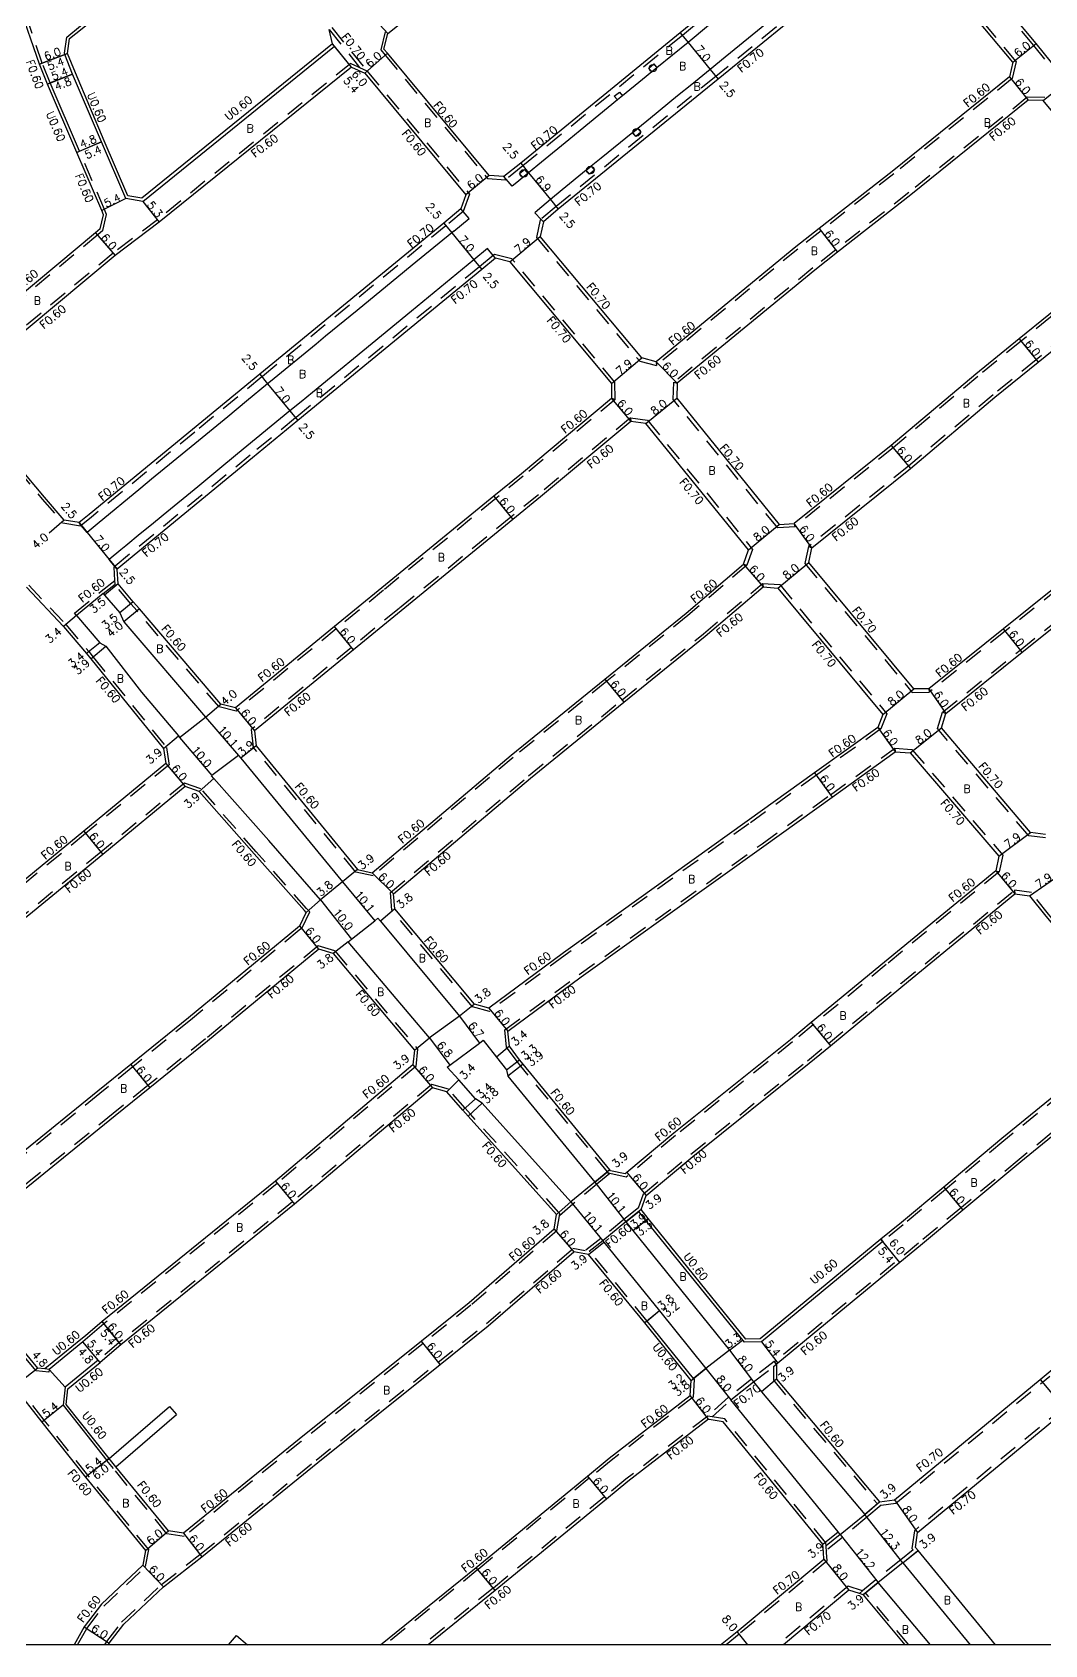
# Model space of a CAD drawing. Header units: metres. Extents: x -2400 to -1599, y -111000 to -110400.
# Drawn here: x -2275.8 to -2073.3, y -111000 to -110677.5 of the extents above; entities that cross this region are included whole.
import ezdxf

# ---------------------------------------------------------------- set-up
doc = ezdxf.new("R2010")
doc.units = ezdxf.units.M
doc.header["$LTSCALE"] = 2.5
doc.linetypes.add('22320', pattern=[2.5, 1.5, -1])
for name, color, linetype in [('2101000', 7, 'Continuous'), ('2102000', 4, 'Continuous'), ('2102001', 8, 'Continuous'), ('2213000', 3, 'Continuous'), ('2227000', 1, 'Continuous'), ('2231000', 4, 'Continuous'), ('2232000', 120, '22320'), ('2236000', 3, 'Continuous'), ('2238000', 3, 'Continuous'), ('9201100', 215, 'Continuous'), ('9201500', 222, 'Continuous'), ('9202100', 82, 'Continuous'), ('9203500', 155, 'Continuous'), ('999', 7, 'Continuous')]:
    doc.layers.add(name, color=color, linetype=linetype)
doc.styles.add('Dm_Anotation', font='txt.shx', dxfattribs={"bigfont": 'pscdm.shx'})

# ---------------------------------------------------------------- blocks, each defined once
blk = doc.blocks.new('223800')
at = {"color": 0, "linetype": 'Continuous'}
blk.add_circle((0, 0), 0.75, dxfattribs=at)

msp = doc.modelspace()

# ---------------------------------------------------------------- linework, layer by layer
at = {"layer": '2101000'}
for points in [[(-2110.63, -110646.29), (-2111.11, -110648.95), (-2124.46, -110659.82), (-2146.24, -110677.62), (-2178.14, -110703.68), (-2181.48, -110706.41), (-2184.47, -110706.21), (-2204.8, -110681.72), (-2205.48, -110680.89), (-2204.69, -110677.79), (-2185.98, -110662.78)], [(-2268.77, -110681.78), (-2268.37, -110678.81), (-2265.83, -110676.75), (-2237.58, -110653.76)], [(-2048.38, -110712.17), (-2058.99, -110699.37), (-2068.92, -110687.39), (-2075.01, -110679.79), (-2090.45, -110661.3), (-2095.63, -110654.69), (-2095.38, -110651.7)], [(-2262.27, -110716.87), (-2261.59, -110714.05), (-2261.95, -110713.2), (-2266.93, -110701.58), (-2266.38, -110701.34), (-2272.23, -110687.67), (-2272.79, -110687.89), (-2274.38, -110683.91), (-2278.42, -110672.21), (-2280.56, -110666.48), (-2282.78, -110660.55)], [(-2103.59, -110658.3), (-2116.87, -110669.11), (-2138.66, -110686.92), (-2170.61, -110712.9), (-2173.58, -110715.45)], [(-2079.69, -110683.54), (-2095.11, -110665.09), (-2100.35, -110658.39), (-2100.6, -110658.08), (-2103.59, -110658.3)], [(-2253.75, -110711.36), (-2215.41, -110680.29), (-2215.79, -110679.82), (-2216.47, -110677)], [(-2257.11, -110710.81), (-2261.97, -110699.46), (-2267.77, -110685.91), (-2269.33, -110681.99), (-2268.77, -110681.78)], [(-2079.69, -110683.54), (-2080.36, -110686.47), (-2103.86, -110705.35), (-2118.44, -110716.79), (-2123.08, -110720.42), (-2151.04, -110743.43), (-2153.94, -110742.67), (-2174.22, -110718.38)], [(-2212.01, -110684.49), (-2209.28, -110685.72), (-2189.09, -110710.04), (-2190.09, -110712.87), (-2193.52, -110715.69), (-2230.33, -110745.93), (-2243.77, -110756.96), (-2264.45, -110773.95), (-2266.46, -110775.6), (-2269.42, -110775.1), (-2273.36, -110770.49), (-2282.78, -110759.36)], [(-2212.01, -110684.49), (-2250.42, -110715.48)], [(-2073.6, -110691.16), (-2076.6, -110691.14), (-2100.1, -110710.04), (-2114.74, -110721.51), (-2119.32, -110725.1), (-2146.81, -110747.72), (-2146.92, -110750.72), (-2126.41, -110775.95), (-2123.42, -110775.75)], [(-2052.53, -110715.62), (-2063.08, -110702.89), (-2063.54, -110703.29), (-2073.6, -110691.16)], [(-2253.75, -110711.36), (-2257.11, -110710.81)], [(-2250.42, -110715.48), (-2259.28, -110722.19), (-2282.78, -110741.77)], [(-2173.58, -110715.45), (-2174.22, -110718.38)], [(-2262.27, -110716.87), (-2263.21, -110717.65), (-2282.78, -110733.99)], [(-2052.75, -110717.67), (-2053.41, -110718.22), (-2072.52, -110734.04), (-2078.41, -110738.82), (-2087.1, -110745.9), (-2104.04, -110760.17), (-2123.42, -110775.75)], [(-2021.28, -110744.01), (-2021.17, -110747.01), (-2031.38, -110755.49), (-2043.69, -110765.76), (-2066.04, -110784.39), (-2081.59, -110796.85), (-2096.53, -110808.83), (-2099.53, -110808.85), (-2120.53, -110783.57), (-2119.91, -110780.63), (-2100.17, -110764.76), (-2083.27, -110750.52), (-2074.62, -110743.48), (-2068.72, -110738.68), (-2048.92, -110722.29)], [(-2183.19, -110722.73), (-2185.91, -110724.97), (-2222.71, -110755.2), (-2231.77, -110762.64), (-2258.85, -110784.88)], [(-2180.28, -110723.46), (-2159.99, -110747.75), (-2159.95, -110750.75), (-2178, -110765.83), (-2183.5, -110770.32), (-2205.94, -110788.64), (-2215.41, -110796.39), (-2235.21, -110812.62)], [(-2180.28, -110723.46), (-2183.19, -110722.73)], [(-2073.19, -110837.95), (-2076.16, -110837.54), (-2093.99, -110816.62), (-2093.09, -110813.76), (-2077.83, -110801.53), (-2062.23, -110789.02), (-2039.85, -110770.36), (-2027.45, -110760.02), (-2017.34, -110751.63), (-2016.07, -110750.58), (-2013.07, -110750.48)], [(-2258.68, -110787.87), (-2258.85, -110784.88)], [(-2276.97, -110788.49), (-2269.56, -110796.37), (-2265, -110801.75), (-2264.11, -110802.85), (-2249.56, -110820.8)], [(-2261.65, -110789.77), (-2266.98, -110794.15), (-2262.35, -110799.63), (-2261.13, -110800.33), (-2254, -110809.5), (-2246.61, -110818.24), (-2246.35, -110818.55)], [(-2261.65, -110789.77), (-2261.38, -110790.11), (-2258.33, -110793.67), (-2257.5, -110795.41), (-2241.17, -110814.52)], [(-2235.21, -110812.62), (-2238.13, -110811.92), (-2254.41, -110792.87), (-2255.64, -110791.44), (-2258.68, -110787.87)], [(-2246.35, -110818.55), (-2241.17, -110814.52)], [(-2249.56, -110820.8), (-2249.09, -110823.76), (-2265.55, -110837.31), (-2280.34, -110849.48), (-2282.78, -110851.42)], [(-2234.55, -110822.15), (-2239.9, -110826.19), (-2239.97, -110826.25)], [(-2234.55, -110822.15), (-2234.09, -110822.72), (-2213.77, -110847.42), (-2218.18, -110851.06), (-2228.5, -110839.18), (-2239.49, -110826.79), (-2239.97, -110826.25)], [(-2160.16, -110905.2), (-2160.31, -110905.02), (-2177.65, -110883.91), (-2178.4, -110883), (-2180.38, -110880.3), (-2180.68, -110877.31), (-2166.06, -110866.46), (-2129.51, -110840.32), (-2115.85, -110830.5), (-2103.23, -110821.43), (-2100.23, -110821.62), (-2082.48, -110842.28)], [(-2242.43, -110829.35), (-2245.27, -110828.39), (-2261.74, -110841.94), (-2276.55, -110854.13), (-2280.03, -110856.91), (-2282.78, -110859.1)], [(-2222.33, -110856.26), (-2221.05, -110853.55), (-2221.4, -110853.16), (-2231.48, -110841.85), (-2242.43, -110829.35)], [(-2082.48, -110842.28), (-2083.13, -110845.21), (-2105.4, -110863.52), (-2120.02, -110875.57), (-2124.17, -110879), (-2147.52, -110897.71), (-2156.9, -110905.57), (-2157.23, -110905.85)], [(-2222.33, -110856.26), (-2222.8, -110856.65), (-2244.55, -110874.63), (-2256.12, -110883.98), (-2262.72, -110889.32), (-2280.52, -110903.74), (-2282.78, -110905.57)], [(-2206.7, -110854.7), (-2206.2, -110855.29), (-2190.38, -110874.27), (-2196.35, -110878.61), (-2212.65, -110859.43)], [(-2212.65, -110859.43), (-2211.96, -110858.88), (-2207.33, -110855.2), (-2206.7, -110854.7)], [(-2215.65, -110861.78), (-2218.51, -110860.89), (-2240.78, -110879.3), (-2252.35, -110888.65), (-2259.24, -110894.23), (-2276.74, -110908.4), (-2282.78, -110913.29)], [(-2215.65, -110861.78), (-2199.37, -110881.08), (-2199.7, -110884.06), (-2227.21, -110907.27), (-2261.87, -110935.37), (-2261.5, -110935.83), (-2264.8, -110938.64), (-2265.72, -110939.43), (-2272.48, -110944.93)], [(-2052.5, -110882.56), (-2078.07, -110903.42), (-2089.69, -110913.09), (-2098.16, -110920.15), (-2102.3, -110923.55), (-2126.7, -110943.67), (-2126.98, -110943.9), (-2126.99, -110946.9), (-2106.34, -110971.44), (-2103.37, -110971.01), (-2074.22, -110946.94), (-2068.27, -110942.04), (-2029.34, -110911.04), (-2028.35, -110908.21), (-2029.07, -110907.37), (-2042.89, -110891.2), (-2049.61, -110883.35)], [(-2171.44, -110916.89), (-2170.95, -110913.93), (-2188.64, -110894.27), (-2189.68, -110893.1), (-2192.91, -110889.45), (-2195.79, -110888.61), (-2223.41, -110911.91), (-2258.09, -110940.02), (-2262.24, -110943.56), (-2262.63, -110943.1), (-2269.27, -110948.5), (-2269.66, -110952.12), (-2260.94, -110963.14), (-2260.47, -110962.76)], [(-2157.23, -110905.85), (-2160.16, -110905.2)], [(-2157.1, -110915.44), (-2161.72, -110919.24), (-2161.52, -110919.49), (-2150.39, -110933.25), (-2141.08, -110944.76)], [(-2157.1, -110915.44), (-2155.69, -110917.19), (-2136.38, -110941.06)], [(-2171.44, -110916.89), (-2188.47, -110931.64), (-2198, -110939.28), (-2222.44, -110958.87), (-2245.61, -110977.69)], [(-2083.16, -111000), (-2098.66, -110981.13), (-2099.15, -110980.53), (-2098.74, -110977.56), (-2069.12, -110953.11), (-2063.23, -110948.25), (-2024.7, -110917.43), (-2021.81, -110918.24), (-2002.09, -110942.19)], [(-2260.6, -111000), (-2260.43, -110999.7), (-2257.51, -110995.91), (-2249.59, -110988.43), (-2241.91, -110982.42), (-2218.7, -110963.56), (-2194.25, -110943.96), (-2184.62, -110936.24), (-2167.52, -110921.42)], [(-2206.19, -111000), (-2187.05, -110984.52), (-2164.8, -110966.26), (-2160.45, -110962.68), (-2144.24, -110950.15), (-2144.02, -110947.16), (-2143.56, -110946.78), (-2152.87, -110935.27), (-2153.34, -110935.64), (-2164.56, -110921.93), (-2167.52, -110921.42)], [(-2272.48, -110944.93), (-2273.31, -110944.83), (-2274.75, -110944.67), (-2282.78, -110934.94)], [(-2136.38, -110941.06), (-2141.08, -110944.76)], [(-2282.78, -110944.36), (-2279.45, -110948.39), (-2273.89, -110955.47), (-2265.17, -110966.49), (-2253.16, -110981.12)], [(-2136.11, -110951.04), (-2131.56, -110947.44)], [(-2131.56, -110947.44), (-2129.98, -110949.41), (-2109.32, -110973.96)], [(-2114.21, -110977.97), (-2114.66, -110977.41), (-2136.11, -110951.04)], [(-2117.68, -110979.87), (-2137.61, -110955.39), (-2140.42, -110954.93), (-2140.57, -110954.9), (-2156.72, -110967.38), (-2160.99, -110970.89), (-2183.25, -110989.16), (-2196.65, -111000)], [(-2245.61, -110977.69), (-2248.57, -110977.24), (-2259.13, -110964.4)], [(-2114.21, -110977.97), (-2109.32, -110973.96)], [(-2138.18, -111000), (-2134.86, -110997.33), (-2117.48, -110982.86), (-2117.57, -110981.56), (-2117.63, -110980.71), (-2117.68, -110979.87)], [(-2253.16, -110981.12), (-2253.71, -110984.06), (-2261.98, -110991.88), (-2265.44, -110996.4), (-2267.46, -111000)], [(-2101.68, -110983.6), (-2106.62, -110987.52)], [(-2101.68, -110983.6), (-2088.21, -111000)], [(-2109.61, -110990.03), (-2110.4, -110989.77), (-2112.47, -110989.1), (-2125.56, -111000)], [(-2109.61, -110990.03), (-2101.27, -111000)], [(-2096.19, -111000), (-2106.62, -110987.52)]]:
    msp.add_lwpolyline(points, dxfattribs=at)
for points in [[(-2231.07, -110820.24), (-2210.75, -110844.96), (-2207.82, -110845.61), (-2180.01, -110822.08), (-2161.28, -110806.87), (-2145.06, -110793.7), (-2133.56, -110783.9), (-2132.56, -110781.07), (-2153.13, -110755.77), (-2156.1, -110755.36), (-2174.19, -110770.47), (-2179.7, -110774.97), (-2202.07, -110793.22), (-2211.61, -110801.04), (-2231.41, -110817.26)], [(-2203.3, -110852.84), (-2203.58, -110849.85), (-2176.17, -110826.69), (-2157.5, -110811.53), (-2141.22, -110798.31), (-2129.67, -110788.47), (-2126.68, -110788.68), (-2105.69, -110813.96), (-2106.73, -110816.55), (-2119.35, -110825.63), (-2132.83, -110835.32), (-2169.59, -110861.6), (-2184.51, -110872.69), (-2187.41, -110871.9)], [(-2133.4, -110939.5), (-2153.09, -110915.16), (-2152.61, -110914.79), (-2154.06, -110912.99), (-2153.05, -110910.17), (-2143.71, -110902.35), (-2120.41, -110883.67), (-2116.2, -110880.2), (-2101.69, -110868.23), (-2079.32, -110849.84), (-2076.34, -110850.22), (-2073.08, -110854.33), (-2056, -110874.67), (-2056.11, -110877.77), (-2081.87, -110898.77), (-2093.53, -110908.48), (-2101.99, -110915.53), (-2106.11, -110918.91), (-2105.73, -110919.38), (-2130, -110939.39)], [(-2163.33, -110907.48), (-2168.1, -110911.41), (-2185.85, -110891.69), (-2187.17, -110890.8), (-2190.51, -110887.04), (-2192.87, -110884.47), (-2192.31, -110884.08), (-2186.4, -110879.67), (-2185.63, -110879.09), (-2182.97, -110882.51), (-2180.97, -110885.06), (-2180.72, -110886.31)]]:
    msp.add_lwpolyline(points, close=True, dxfattribs=at)
at = {"layer": '2102000'}
for points in [[(-2260.47, -110962.76), (-2248.37, -110952.37)], [(-2259.13, -110964.4), (-2247, -110953.97)], [(-2236.59, -111000), (-2235.01, -110998.14)]]:
    msp.add_lwpolyline(points, dxfattribs=at)
at = {"layer": '2102001'}
for points in [[(-2248.37, -110952.37), (-2247, -110953.97)], [(-2235.01, -110998.14), (-2232.78, -111000)]]:
    msp.add_lwpolyline(points, dxfattribs=at)
at = {"layer": '2213000'}
for points in [[(-2137.24, -110682.53), (-2140.24, -110684.98), (-2143.89, -110687.95)], [(-2153.79, -110687.01), (-2157.77, -110690.26), (-2158.77, -110691.08), (-2166.26, -110697.2)], [(-2146.75, -110690.27), (-2152.2, -110694.71)], [(-2168.54, -110699.07), (-2173.97, -110703.5)], [(-2155.74, -110697.58), (-2162.07, -110702.73)], [(-2164.01, -110704.3), (-2165.01, -110705.12), (-2169.87, -110709.07)], [(-2178.92, -110707.55), (-2179.82, -110708.29), (-2181.01, -110706.93), (-2181.48, -110706.41)], [(-2191.53, -110717.29), (-2188.43, -110714.75), (-2189.63, -110713.39), (-2190.09, -110712.87)], [(-2174.76, -110713.16), (-2175.32, -110713.65), (-2174.07, -110714.95), (-2173.58, -110715.45)], [(-2183.19, -110722.73), (-2183.63, -110722.19), (-2184.78, -110720.8)], [(-2199.87, -110724.14), (-2201.39, -110725.39)], [(-2205.2, -110728.52), (-2209.33, -110731.91)], [(-2210.83, -110733.15), (-2217.15, -110738.34)], [(-2200.01, -110733.31), (-2205.99, -110738.22)], [(-2219.08, -110739.92), (-2228.15, -110747.37)], [(-2232.95, -110751.31), (-2236.73, -110754.42)], [(-2219.8, -110749.57), (-2222.05, -110751.42)], [(-2243.29, -110759.81), (-2251.97, -110766.94)], [(-2238.69, -110765.09), (-2242.74, -110768.41)], [(-2254.1, -110768.69), (-2262.86, -110775.88), (-2264.88, -110777.54), (-2266.02, -110776.14), (-2266.46, -110775.6)], [(-2249.66, -110774.1), (-2252, -110776.02)], [(-2254.26, -110777.87), (-2257.1, -110780.21)], [(-2258.85, -110784.88), (-2259.29, -110784.34), (-2260.43, -110782.95)]]:
    msp.add_lwpolyline(points, dxfattribs=at)
at = {"layer": '2227000'}
for points in [[(-2118.89, -110667.53), (-2137.24, -110682.53)], [(-2140.57, -110676.21), (-2144.66, -110679.55), (-2150.89, -110684.64), (-2151.89, -110685.46), (-2153.79, -110687.01)], [(-2143.89, -110687.95), (-2146.75, -110690.27)], [(-2152.2, -110694.71), (-2154.73, -110696.76), (-2155.74, -110697.58)], [(-2166.26, -110697.2), (-2168.54, -110699.07)], [(-2162.07, -110702.73), (-2164.01, -110704.3)], [(-2173.97, -110703.5), (-2176.56, -110705.62), (-2176.74, -110705.76), (-2177.74, -110706.58), (-2178.92, -110707.55)], [(-2169.87, -110709.07), (-2172.19, -110710.96), (-2174.76, -110713.16)], [(-2191.53, -110717.29), (-2191.94, -110717.63), (-2199.87, -110724.14)], [(-2184.78, -110720.8), (-2187.49, -110723.03), (-2200.01, -110733.31)], [(-2201.39, -110725.39), (-2205.2, -110728.52)], [(-2209.33, -110731.91), (-2210.83, -110733.15)], [(-2205.99, -110738.22), (-2219.8, -110749.57)], [(-2217.15, -110738.34), (-2219.08, -110739.92)], [(-2228.15, -110747.37), (-2228.75, -110747.86), (-2232.95, -110751.31)], [(-2222.05, -110751.42), (-2224.3, -110753.27), (-2234.77, -110761.86), (-2238.69, -110765.09)], [(-2236.73, -110754.42), (-2241.12, -110758.02), (-2243.29, -110759.81)], [(-2251.97, -110766.94), (-2254.1, -110768.69)], [(-2242.74, -110768.41), (-2249.66, -110774.1)], [(-2252, -110776.02), (-2254.26, -110777.87)], [(-2257.1, -110780.21), (-2258.14, -110781.06), (-2260.43, -110782.95)]]:
    msp.add_lwpolyline(points, dxfattribs=at)
at = {"layer": '2231000'}
for points in [[(-2215.79, -110679.82), (-2253.92, -110710.73), (-2256.69, -110710.27), (-2261.42, -110699.22), (-2267.21, -110685.68), (-2268.77, -110681.78)], [(-2266.93, -110701.58), (-2272.79, -110687.89)], [(-2133.12, -110938.89), (-2152.61, -110914.79)], [(-2106.11, -110918.91), (-2130.24, -110938.8)], [(-2261.87, -110935.37), (-2265.18, -110938.19), (-2266.1, -110938.97), (-2273.31, -110944.83)], [(-2144.02, -110947.16), (-2153.34, -110935.64)], [(-2130.24, -110938.8), (-2133.12, -110938.89)], [(-2260.47, -110962.76), (-2269.04, -110951.94), (-2268.7, -110948.81), (-2262.24, -110943.56)]]:
    msp.add_lwpolyline(points, dxfattribs=at)
at = {"layer": '2232000'}
for points in [[(-2109.93, -110646.29), (-2110.46, -110649.33), (-2110.67, -110649.49), (-2124.02, -110660.36), (-2145.8, -110678.16), (-2177.7, -110704.22), (-2181.01, -110706.93), (-2181.13, -110707.03)], [(-2089.86, -110646.29), (-2095.82, -110651.16), (-2104.03, -110657.76), (-2117.31, -110668.57), (-2139.1, -110686.37), (-2171.06, -110712.36), (-2174.07, -110714.95), (-2174.21, -110715.07), (-2174.98, -110718.57), (-2154.33, -110743.29), (-2150.99, -110744.17)], [(-2269.33, -110681.99), (-2269.37, -110681.73), (-2268.93, -110678.49), (-2266.21, -110676.28), (-2237.75, -110653.13)], [(-2048.65, -110712.79), (-2059.45, -110699.75), (-2069.39, -110687.77), (-2075.48, -110680.17), (-2090.92, -110661.68), (-2095.6, -110655.69), (-2096.1, -110655.06), (-2096.24, -110654.88), (-2096.02, -110652.22)], [(-2079.04, -110683.39), (-2094.64, -110664.71), (-2099.38, -110658.65), (-2099.88, -110658.02), (-2100.32, -110657.45), (-2102.76, -110657.64)], [(-2272.23, -110687.67), (-2273.82, -110683.7), (-2277.86, -110672)], [(-2216.47, -110677), (-2210.35, -110684.58)], [(-2215.92, -110676.57), (-2208.9, -110685.23)], [(-2205.22, -110677.45), (-2206.14, -110681.04), (-2205.27, -110682.1), (-2184.77, -110706.79), (-2181.13, -110707.03)], [(-2079.04, -110683.39), (-2079.82, -110686.8), (-2103.48, -110705.82), (-2118.07, -110717.26), (-2122.71, -110720.89), (-2150.99, -110744.17)], [(-2212.1, -110683.79), (-2250.8, -110715.02), (-2259.67, -110721.73), (-2282.78, -110740.99)], [(-2212.1, -110683.79), (-2210.79, -110684.38), (-2210.35, -110684.58), (-2208.9, -110685.23), (-2188.41, -110709.92), (-2189.63, -110713.39), (-2189.64, -110713.41)], [(-2073.31, -110690.56), (-2076.81, -110690.54), (-2100.48, -110709.57), (-2115.11, -110721.04), (-2119.7, -110724.64), (-2147.5, -110747.52)], [(-2261.74, -110717.2), (-2260.96, -110714), (-2261.4, -110712.96), (-2266.38, -110701.34)], [(-2181.48, -110706.41), (-2181.13, -110707.03)], [(-2189.64, -110713.41), (-2193.08, -110716.23), (-2229.89, -110746.47), (-2243.33, -110757.5), (-2264, -110774.49), (-2266.02, -110776.14), (-2266.16, -110776.26)], [(-2189.64, -110713.41), (-2190.09, -110712.87)], [(-2261.74, -110717.2), (-2262.72, -110718.02), (-2282.78, -110734.77)], [(-2052.75, -110717.67), (-2052.37, -110718.13), (-2072.14, -110734.5), (-2078.03, -110739.29), (-2086.72, -110746.36), (-2103.66, -110760.63), (-2123.33, -110776.45)], [(-2183.36, -110721.97), (-2183.63, -110722.19), (-2186.35, -110724.43), (-2223.16, -110754.66), (-2232.22, -110762.1), (-2259.29, -110784.34), (-2259.47, -110784.48)], [(-2159.25, -110750.95), (-2159.29, -110747.5), (-2179.89, -110722.83), (-2183.36, -110721.97)], [(-2049.13, -110721.68), (-2069.1, -110738.22), (-2075, -110743.01), (-2083.66, -110750.05), (-2100.56, -110764.29), (-2120.58, -110780.4)], [(-2151.04, -110743.43), (-2150.99, -110744.17)], [(-2020.69, -110743.73), (-2020.56, -110747.28), (-2031, -110755.95), (-2043.31, -110766.22), (-2065.66, -110784.86), (-2081.21, -110797.32), (-2096.44, -110809.53)], [(-2123.33, -110776.45), (-2126.73, -110776.67), (-2147.63, -110750.96), (-2147.5, -110747.52)], [(-2147.5, -110747.52), (-2146.81, -110747.72)], [(-2159.25, -110750.95), (-2177.62, -110766.3), (-2183.12, -110770.78), (-2205.56, -110789.1), (-2215.03, -110796.86), (-2235.06, -110813.27)], [(-2159.25, -110750.95), (-2159.95, -110750.75)], [(-2093.75, -110813.52), (-2078.21, -110801.07), (-2062.61, -110788.56), (-2040.23, -110769.9), (-2027.84, -110759.56), (-2017.72, -110751.17), (-2016.3, -110749.98), (-2016.23, -110749.98), (-2015.51, -110749.96), (-2012.9, -110749.87)], [(-2156.18, -110754.64), (-2174.57, -110770.01), (-2180.08, -110774.5), (-2202.45, -110792.75), (-2211.99, -110800.57), (-2232.04, -110817), (-2231.65, -110820.48)], [(-2156.18, -110754.64), (-2156.1, -110755.36)], [(-2156.18, -110754.64), (-2152.76, -110755.11), (-2131.76, -110780.94), (-2132.9, -110784.12)], [(-2282.78, -110760.29), (-2273.82, -110770.88), (-2269.73, -110775.66), (-2266.16, -110776.26)], [(-2266.46, -110775.6), (-2266.16, -110776.26)], [(-2123.42, -110775.75), (-2123.33, -110776.45)], [(-2120.58, -110780.4), (-2121.21, -110783.42), (-2121.28, -110783.76), (-2099.86, -110809.55), (-2096.44, -110809.53)], [(-2120.58, -110780.4), (-2119.91, -110780.63)], [(-2259.27, -110788.11), (-2259.28, -110787.88), (-2259.32, -110787.15), (-2259.47, -110784.48)], [(-2132.9, -110784.12), (-2144.68, -110794.16), (-2160.9, -110807.33), (-2179.63, -110822.54), (-2207.66, -110846.26)], [(-2133.56, -110783.9), (-2132.9, -110784.12)], [(-2276.53, -110788.08), (-2269.11, -110795.97), (-2264.54, -110801.37), (-2263.65, -110802.47), (-2248.99, -110820.54), (-2248.49, -110823.67), (-2248.44, -110824.01), (-2265.17, -110837.77), (-2279.97, -110849.94), (-2282.78, -110852.19)], [(-2266.98, -110794.15), (-2267.36, -110793.69), (-2262.03, -110789.31), (-2259.32, -110787.15)], [(-2261.65, -110789.77), (-2259.28, -110787.88)], [(-2235.06, -110813.27), (-2238.46, -110812.46), (-2254.87, -110793.26), (-2256.09, -110791.83), (-2259.27, -110788.11)], [(-2203.88, -110853.08), (-2204.2, -110849.59), (-2176.55, -110826.23), (-2157.87, -110811.06), (-2141.6, -110797.85), (-2129.77, -110787.76)], [(-2129.77, -110787.76), (-2129.67, -110788.47)], [(-2129.77, -110787.76), (-2126.33, -110788), (-2104.88, -110813.83), (-2106.09, -110816.83)], [(-2096.53, -110808.83), (-2096.44, -110809.53)], [(-2073.19, -110838.65), (-2076.52, -110838.2), (-2094.78, -110816.78), (-2093.75, -110813.52)], [(-2093.75, -110813.52), (-2093.09, -110813.76)], [(-2106.09, -110816.83), (-2119, -110826.11), (-2132.48, -110835.81), (-2169.24, -110862.09), (-2184.39, -110873.35)], [(-2106.73, -110816.55), (-2106.09, -110816.83)], [(-2207.66, -110846.26), (-2211.08, -110845.5), (-2231.65, -110820.48)], [(-2181.32, -110877.04), (-2166.42, -110865.97), (-2129.86, -110839.84), (-2116.2, -110830.01), (-2103.27, -110820.72)], [(-2103.27, -110820.72), (-2103.23, -110821.43)], [(-2103.27, -110820.72), (-2099.89, -110820.95), (-2081.72, -110842.09)], [(-2242.09, -110828.83), (-2245.4, -110827.72), (-2262.12, -110841.48), (-2276.93, -110853.66), (-2280.41, -110856.44), (-2282.78, -110858.33)], [(-2221.85, -110856.64), (-2220.34, -110853.45), (-2220.95, -110852.76), (-2231.03, -110841.46), (-2242.09, -110828.83)], [(-2081.72, -110842.09), (-2082.46, -110845.43)], [(-2082.46, -110845.43), (-2105.02, -110863.98), (-2119.64, -110876.04), (-2123.79, -110879.46), (-2147.14, -110898.17), (-2157.07, -110906.5)], [(-2083.13, -110845.21), (-2082.46, -110845.43)], [(-2154.57, -110912.63), (-2153.56, -110909.82), (-2144.09, -110901.88), (-2120.79, -110883.2), (-2116.58, -110879.74), (-2102.07, -110867.77), (-2079.39, -110849.13)], [(-2055.47, -110874.22), (-2072.54, -110853.88), (-2075.97, -110849.56), (-2079.39, -110849.13)], [(-2079.39, -110849.13), (-2079.32, -110849.84)], [(-2184.39, -110873.35), (-2187.75, -110872.43), (-2203.88, -110853.08)], [(-2221.85, -110856.64), (-2222.42, -110857.11), (-2244.17, -110875.09), (-2255.74, -110884.45), (-2262.34, -110889.78), (-2280.14, -110904.21), (-2282.78, -110906.34)], [(-2215.3, -110861.26), (-2218.64, -110860.22), (-2241.16, -110878.83), (-2252.73, -110888.18), (-2259.62, -110893.76), (-2277.12, -110907.94), (-2282.78, -110912.52)], [(-2215.3, -110861.26), (-2198.75, -110880.89), (-2199.13, -110884.37)], [(-2160.49, -110905.74), (-2160.77, -110905.4), (-2178.11, -110884.29), (-2178.87, -110883.37), (-2180.96, -110880.52), (-2181.32, -110877.04)], [(-2055.42, -110877.98), (-2081.49, -110899.23), (-2093.14, -110908.94), (-2101.61, -110916), (-2105.73, -110919.38)], [(-2028.89, -110911.58), (-2028.44, -110910.28), (-2027.67, -110908.08), (-2028.61, -110906.98), (-2042.44, -110890.81), (-2049.27, -110882.82), (-2052.64, -110881.9), (-2078.45, -110902.95), (-2089.99, -110912.56), (-2098.54, -110919.68), (-2127.05, -110943.17), (-2127.35, -110943.43)], [(-2199.13, -110884.37), (-2226.83, -110907.73), (-2261.5, -110935.83)], [(-2195.93, -110887.94), (-2223.8, -110911.45), (-2258.47, -110939.56), (-2262.63, -110943.1)], [(-2170.89, -110917.2), (-2170.39, -110914.24), (-2170.31, -110913.74), (-2170.5, -110913.53), (-2188.19, -110893.87), (-2189.23, -110892.7), (-2192.57, -110888.92), (-2195.93, -110887.94)], [(-2160.29, -110905.78), (-2162.48, -110907.56), (-2167.71, -110911.87), (-2170.39, -110914.24)], [(-2163.33, -110907.48), (-2160.77, -110905.4)], [(-2157.07, -110906.5), (-2160.29, -110905.78), (-2160.49, -110905.74)], [(-2170.5, -110913.53), (-2168.1, -110911.41)], [(-2154.57, -110912.63), (-2157.48, -110914.97), (-2162.1, -110918.78), (-2165.26, -110921.2)], [(-2157.1, -110915.44), (-2154.53, -110913.37)], [(-2153.09, -110915.16), (-2154.53, -110913.37)], [(-2170.89, -110917.2), (-2188.08, -110932.1), (-2197.63, -110939.75), (-2222.06, -110959.34), (-2245.44, -110978.32), (-2248.89, -110977.8), (-2259.59, -110964.78), (-2260.94, -110963.14)], [(-2261.29, -111000), (-2260.93, -110999.37), (-2257.96, -110995.51), (-2249.98, -110987.97), (-2242.29, -110981.95), (-2219.08, -110963.1), (-2194.63, -110943.49), (-2185.01, -110935.78), (-2167.69, -110920.78)], [(-2165.26, -110921.2), (-2167.69, -110920.78)], [(-2161.72, -110919.24), (-2164.46, -110921.34)], [(-2152.87, -110935.27), (-2164.24, -110921.38), (-2164.46, -110921.34)], [(-2272.54, -110945.52), (-2275.06, -110945.24), (-2282.78, -110935.88)], [(-2266.77, -111000), (-2264.94, -110996.73), (-2261.54, -110992.29), (-2253.16, -110984.37), (-2252.51, -110980.95), (-2264.7, -110966.11), (-2273.42, -110955.1), (-2278.99, -110948.02), (-2282.78, -110943.42)], [(-2272.48, -110944.93), (-2272.54, -110945.52)], [(-2127.41, -110943.35), (-2131.99, -110946.89), (-2136.57, -110950.51), (-2140.73, -110954.27)], [(-2131.56, -110947.44), (-2127.58, -110944.37), (-2126.98, -110943.9)], [(-2127.58, -110944.37), (-2127.59, -110947.12), (-2106.8, -110971.83)], [(-2126.98, -110943.9), (-2127.35, -110943.43), (-2127.41, -110943.35)], [(-2143.56, -110946.78), (-2143.41, -110946.97), (-2143.66, -110950.46), (-2160.07, -110963.15), (-2164.42, -110966.72), (-2186.68, -110984.98), (-2205.24, -111000)], [(-2061.9, -110946.29), (-2063.67, -110947.7), (-2069.57, -110952.57), (-2099.39, -110977.19), (-2099.89, -110980.73), (-2099.64, -110981.03), (-2102.11, -110983.05), (-2107.07, -110986.99), (-2109.77, -110989.24), (-2110.4, -110989.77)], [(-2106.04, -110972.1), (-2103.08, -110971.67), (-2073.77, -110947.48), (-2072.33, -110946.29)], [(-2139.85, -110954.41), (-2136.11, -110951.04)], [(-2140.73, -110954.27), (-2157.09, -110966.91), (-2161.38, -110970.43), (-2183.63, -110988.69), (-2197.61, -111000)], [(-2116.85, -110983.25), (-2116.97, -110981.52), (-2117, -110981.1), (-2117.03, -110980.67), (-2117.06, -110980.25), (-2117.1, -110979.64), (-2137.29, -110954.84), (-2139.85, -110954.41), (-2140.73, -110954.27)], [(-2259.13, -110964.4), (-2260.47, -110962.76)], [(-2106.04, -110972.1), (-2108.87, -110974.5), (-2113.77, -110978.52), (-2116.9, -110981.03), (-2117, -110981.1)], [(-2106.34, -110971.44), (-2106.8, -110971.83), (-2109.32, -110973.96)], [(-2114.21, -110977.97), (-2117.06, -110980.25)], [(-2116.85, -110983.25), (-2134.41, -110997.87), (-2137.06, -111000)], [(-2101.68, -110983.6), (-2098.66, -110981.13)], [(-2109.77, -110989.24), (-2112.62, -110988.31), (-2126.66, -111000)], [(-2109.61, -110990.03), (-2109.15, -110989.64), (-2106.62, -110987.52)], [(-2100.49, -111000), (-2109.15, -110989.64)]]:
    msp.add_lwpolyline(points, dxfattribs=at)
at = {"layer": '2236000'}
for points in [[(-2150.89, -110684.64), (-2151.89, -110685.46), (-2152.53, -110684.69), (-2151.52, -110683.87)], [(-2158.77, -110691.08), (-2159.41, -110690.31), (-2158.4, -110689.49), (-2157.77, -110690.26)], [(-2155.74, -110697.58), (-2154.73, -110696.76), (-2154.1, -110697.54), (-2155.11, -110698.36)], [(-2176.74, -110705.76), (-2177.74, -110706.58), (-2178.37, -110705.81), (-2177.37, -110704.99)], [(-2164.01, -110704.3), (-2163.38, -110705.08), (-2164.38, -110705.9), (-2165.01, -110705.12)]]:
    msp.add_lwpolyline(points, close=True, dxfattribs=at)
at = {"layer": '9201100'}
for points in [[(-2208.78, -110673.38), (-2204.69, -110677.79)], [(-2212.01, -110684.49), (-2215.79, -110679.82)], [(-2212.01, -110684.49), (-2215.41, -110680.29)], [(-2146.24, -110677.62), (-2144.66, -110679.55)], [(-2144.66, -110679.55), (-2140.24, -110684.98)], [(-2079.69, -110683.54), (-2075.01, -110679.79)], [(-2268.77, -110681.78), (-2274.38, -110683.91)], [(-2274.38, -110683.91), (-2269.33, -110681.99)], [(-2204.8, -110681.72), (-2209.28, -110685.72)], [(-2272.79, -110687.89), (-2267.77, -110685.91)], [(-2267.77, -110685.91), (-2272.23, -110687.67)], [(-2140.24, -110684.98), (-2138.66, -110686.92)], [(-2080.36, -110686.47), (-2076.6, -110691.14)], [(-2073.6, -110691.16), (-2068.92, -110687.39)], [(-2261.97, -110699.46), (-2266.93, -110701.58)], [(-2266.38, -110701.34), (-2261.97, -110699.46)], [(-2184.47, -110706.21), (-2189.09, -110710.04)], [(-2178.14, -110703.68), (-2176.56, -110705.62)], [(-2176.56, -110705.62), (-2172.19, -110710.96)], [(-2257.11, -110710.81), (-2261.95, -110713.2)], [(-2253.75, -110711.36), (-2250.42, -110715.48)], [(-2172.19, -110710.96), (-2170.61, -110712.9)], [(-2193.52, -110715.69), (-2191.94, -110717.63)], [(-2263.21, -110717.65), (-2259.28, -110722.19)], [(-2191.94, -110717.63), (-2187.49, -110723.03)], [(-2180.28, -110723.46), (-2174.22, -110718.38)], [(-2118.44, -110716.79), (-2114.74, -110721.51)], [(-2187.49, -110723.03), (-2185.91, -110724.97)], [(-2078.41, -110738.82), (-2074.62, -110743.48)], [(-2159.99, -110747.75), (-2153.94, -110742.67)], [(-2151.04, -110743.43), (-2146.81, -110747.72)], [(-2230.33, -110745.93), (-2228.75, -110747.86)], [(-2228.75, -110747.86), (-2224.3, -110753.27)], [(-2159.95, -110750.75), (-2156.1, -110755.36)], [(-2153.13, -110755.77), (-2146.92, -110750.72)], [(-2224.3, -110753.27), (-2222.71, -110755.2)], [(-2104.04, -110760.17), (-2100.17, -110764.76)], [(-2183.5, -110770.32), (-2179.7, -110774.97)], [(-2269.42, -110775.1), (-2272.46, -110777.7)], [(-2266.46, -110775.6), (-2264.88, -110777.54)], [(-2132.56, -110781.07), (-2126.41, -110775.95)], [(-2119.91, -110780.63), (-2123.42, -110775.75)], [(-2264.88, -110777.54), (-2260.43, -110782.95)], [(-2260.43, -110782.95), (-2258.85, -110784.88)], [(-2126.68, -110788.68), (-2120.53, -110783.57)], [(-2133.56, -110783.9), (-2129.67, -110788.47)], [(-2258.68, -110787.87), (-2261.38, -110790.11)], [(-2255.64, -110791.44), (-2258.33, -110793.67)], [(-2254.41, -110792.87), (-2257.5, -110795.41)], [(-2266.98, -110794.15), (-2269.56, -110796.37)], [(-2211.61, -110801.04), (-2215.41, -110796.39)], [(-2262.35, -110799.63), (-2265, -110801.75)], [(-2077.83, -110801.53), (-2081.59, -110796.85)], [(-2264.11, -110802.85), (-2261.13, -110800.33)], [(-2161.28, -110806.87), (-2157.5, -110811.53)], [(-2105.69, -110813.96), (-2099.53, -110808.85)], [(-2096.53, -110808.83), (-2093.09, -110813.76)], [(-2241.17, -110814.52), (-2238.13, -110811.92)], [(-2235.21, -110812.62), (-2231.41, -110817.26)], [(-2241.17, -110814.52), (-2234.55, -110822.15)], [(-2249.56, -110820.8), (-2246.61, -110818.24)], [(-2246.35, -110818.55), (-2239.9, -110826.19)], [(-2106.73, -110816.55), (-2103.23, -110821.43)], [(-2100.23, -110821.62), (-2093.99, -110816.62)], [(-2231.07, -110820.24), (-2234.09, -110822.72)], [(-2249.09, -110823.76), (-2245.27, -110828.39)], [(-2119.35, -110825.63), (-2115.85, -110830.5)], [(-2242.43, -110829.35), (-2239.49, -110826.79)], [(-2265.55, -110837.31), (-2261.74, -110841.94)], [(-2082.48, -110842.28), (-2076.16, -110837.54)], [(-2210.75, -110844.96), (-2213.77, -110847.42)], [(-2213.77, -110847.42), (-2207.33, -110855.2)], [(-2207.82, -110845.61), (-2203.58, -110849.85)], [(-2083.13, -110845.21), (-2079.32, -110849.84)], [(-2076.34, -110850.22), (-2069.86, -110845.71)], [(-2221.05, -110853.55), (-2218.18, -110851.06)], [(-2218.18, -110851.06), (-2211.96, -110858.88)], [(-2203.3, -110852.84), (-2206.2, -110855.29)], [(-2218.51, -110860.89), (-2222.33, -110856.26)], [(-2212.65, -110859.43), (-2215.65, -110861.78)], [(-2187.41, -110871.9), (-2190.38, -110874.27)], [(-2184.51, -110872.69), (-2180.68, -110877.31)], [(-2190.38, -110874.27), (-2186.4, -110879.67)], [(-2120.02, -110875.57), (-2116.2, -110880.2)], [(-2199.37, -110881.08), (-2196.35, -110878.61)], [(-2196.35, -110878.61), (-2192.31, -110884.08)], [(-2180.38, -110880.3), (-2182.97, -110882.51)], [(-2180.97, -110885.06), (-2178.4, -110883)], [(-2256.12, -110883.98), (-2252.35, -110888.65)], [(-2199.7, -110884.06), (-2195.79, -110888.61)], [(-2177.65, -110883.91), (-2180.72, -110886.31)], [(-2192.91, -110889.45), (-2190.51, -110887.04)], [(-2189.68, -110893.1), (-2187.17, -110890.8)], [(-2188.64, -110894.27), (-2185.85, -110891.69)], [(-2160.31, -110905.02), (-2163.33, -110907.48)], [(-2156.9, -110905.57), (-2153.05, -110910.17)], [(-2227.21, -110907.27), (-2223.41, -110911.91)], [(-2163.32, -110907.48), (-2157.1, -110915.44)], [(-2093.53, -110908.48), (-2089.69, -110913.09)], [(-2168.1, -110911.41), (-2170.95, -110913.93)], [(-2168.1, -110911.41), (-2161.72, -110919.24)], [(-2154.06, -110912.99), (-2157.1, -110915.44)], [(-2155.69, -110917.19), (-2152.61, -110914.79)], [(-2155.69, -110917.19), (-2153.09, -110915.16)], [(-2171.44, -110916.89), (-2167.52, -110921.42)], [(-2102.3, -110923.55), (-2106.11, -110918.91)], [(-2164.56, -110921.93), (-2161.52, -110919.49)], [(-2102.3, -110923.55), (-2105.73, -110919.38)], [(-2150.39, -110933.25), (-2153.34, -110935.64)], [(-2150.39, -110933.25), (-2152.87, -110935.27)], [(-2258.09, -110940.02), (-2261.87, -110935.37)], [(-2261.5, -110935.83), (-2258.09, -110940.02)], [(-2262.63, -110943.1), (-2265.72, -110939.43)], [(-2262.24, -110943.56), (-2265.72, -110939.43)], [(-2194.25, -110943.96), (-2198, -110939.28)], [(-2136.38, -110941.06), (-2133.74, -110939.08)], [(-2136.38, -110941.06), (-2131.56, -110947.44)], [(-2130, -110939.39), (-2126.7, -110943.67)], [(-2274.75, -110944.67), (-2279.45, -110948.39)], [(-2269.27, -110948.5), (-2272.48, -110944.93)], [(-2144.02, -110947.16), (-2141.08, -110944.76)], [(-2141.08, -110944.76), (-2143.56, -110946.78)], [(-2141.08, -110944.76), (-2136.11, -110951.04)], [(-2126.99, -110946.9), (-2129.98, -110949.41)], [(-2074.22, -110946.94), (-2069.12, -110953.11)], [(-2140.57, -110954.9), (-2144.24, -110950.15)], [(-2269.66, -110952.12), (-2273.89, -110955.47)], [(-2260.47, -110962.76), (-2265.17, -110966.49)], [(-2260.94, -110963.14), (-2265.17, -110966.49)], [(-2164.8, -110966.26), (-2160.99, -110970.89)], [(-2109.32, -110973.96), (-2106.34, -110971.44)], [(-2101.68, -110983.6), (-2109.32, -110973.96)], [(-2103.37, -110971.01), (-2098.74, -110977.56)], [(-2253.16, -110981.12), (-2248.57, -110977.24)], [(-2245.61, -110977.69), (-2241.91, -110982.42)], [(-2117.68, -110979.87), (-2114.66, -110977.41)], [(-2114.21, -110977.97), (-2106.62, -110987.52)], [(-2117.48, -110982.86), (-2112.47, -110989.1)], [(-2101.68, -110983.6), (-2098.66, -110981.13)], [(-2253.71, -110984.06), (-2249.59, -110988.43)], [(-2183.25, -110989.16), (-2187.05, -110984.52)], [(-2106.62, -110987.52), (-2109.61, -110990.03)], [(-2265.44, -110996.4), (-2260.43, -110999.7)], [(-2132.68, -111000), (-2134.86, -110997.33)]]:
    msp.add_lwpolyline(points, dxfattribs=at)
at = {"layer": '999'}
msp.add_lwpolyline([(-2400, -110400), (-1600, -110400), (-1600, -111000), (-2400, -111000)], close=True, dxfattribs=at)

# ---------------------------------------------------------------- block references
at = {"layer": '2238000'}
for p in [(-2151.7, -110684.71), (-2154.94, -110697.54), (-2177.52, -110705.77), (-2164.2, -110705.09)]:
    msp.add_blockref('223800', p, dxfattribs=at)

# ---------------------------------------------------------------- texts
at = {"layer": '9201500', "style": 'Dm_Anotation'}
for s, rotation, p in [('7.0', 309.1709, (-2143.38, -110680.96)), ('6.0', 38.7493, (-2078.66, -110682.59)), ('6.0', 20.7544, (-2273.12, -110683.21)), ('5.4', 20.7544, (-2272.47, -110685.18)), ('6.0', 41.7782, (-2208.3, -110684.71)), ('5.4', 21.5181, (-2271.65, -110687.19)), ('4.8', 21.5181, (-2270.99, -110689.2)), ('5.4', 309.0166, (-2213.72, -110687.2)), ('6.0', 309.0166, (-2212.05, -110685.91)), ('6.0', 308.8132, (-2079.4, -110687.5)), ('2.5', 309.1715, (-2138.47, -110688.12)), ('4.8', 23.1641, (-2265.94, -110700.78)), ('2.5', 309.2533, (-2181.83, -110700.43)), ('5.4', 23.1641, (-2264.92, -110702.9)), ('6.0', 39.6918, (-2188.07, -110709.07)), ('6.9', 309.2538, (-2175.31, -110706.99)), ('5.4', 26.1964, (-2261.01, -110712.62)), ('5.3', 309.0167, (-2253.02, -110712.11)), ('2.5', 309.3977, (-2197.22, -110712.45)), ('2.5', 309.2544, (-2170.5, -110714.29)), ('6.0', 310.9241, (-2262.22, -110718.64)), ('7.0', 309.3982, (-2190.65, -110719.03)), ('7.9', 39.9521, (-2178.54, -110721.87)), ('6.0', 308.0889, (-2117.5, -110717.83)), ('2.5', 309.4006, (-2185.8, -110726.36)), ('6.0', 309.1165, (-2077.44, -110739.85)), ('2.5', 309.4153, (-2234.03, -110742.69)), ('7.9', 40.0369, (-2158.25, -110746.17)), ('6.0', 314.523, (-2149.98, -110744.36)), ('7.0', 309.4165, (-2227.46, -110749.26)), ('6.0', 309.8774, (-2158.97, -110751.76)), ('8.0', 39.1115, (-2151.33, -110754.18)), ('2.5', 309.481, (-2222.65, -110756.49)), ('6.0', 310.1331, (-2103.06, -110761.17)), ('6.0', 309.2148, (-2182.53, -110771.34)), ('2.5', 309.301, (-2270.15, -110772.36)), ('8.0', 39.8333, (-2130.78, -110779.46)), ('6.0', 305.7184, (-2122.52, -110776.83)), ('4.0', 40.5139, (-2275.06, -110780.97)), ('7.0', 309.3997, (-2263.59, -110778.94)), ('2.5', 309.4039, (-2258.54, -110785.51)), ('6.0', 310.4451, (-2132.58, -110784.9)), ('8.0', 39.7111, (-2124.9, -110787.07)), ('3.5', 39.6213, (-2263.57, -110793.84)), ('3.5', 39.6213, (-2261.17, -110797.06)), ('4.0', 39.467, (-2260.16, -110798.63)), ('3.4', 40.746, (-2272.37, -110799.85)), ('6.0', 309.3292, (-2214.45, -110797.41)), ('6.0', 308.7135, (-2080.63, -110797.88)), ('3.4', 38.6024, (-2267.88, -110804.7)), ('3.9', 40.2382, (-2266.76, -110806.14)), ('4.0', 40.4115, (-2237.3, -110812.27)), ('6.0', 309.0788, (-2160.32, -110807.89)), ('8.0', 39.7117, (-2103.9, -110812.35)), ('6.0', 304.9425, (-2095.64, -110809.93)), ('6.0', 309.3294, (-2234.24, -110813.64)), ('10.1', 310.9425, (-2238.84, -110817.06)), ('6.0', 305.7141, (-2105.83, -110817.63)), ('8.0', 38.7237, (-2098.42, -110820.04)), ('3.9', 40.9052, (-2252.26, -110823.97)), ('10.0', 310.1775, (-2244.08, -110821.08)), ('3.9', 39.4243, (-2233.88, -110822.42)), ('6.0', 309.4411, (-2248.12, -110824.78)), ('6.0', 305.7121, (-2118.45, -110826.71)), ('3.9', 41.0214, (-2244.68, -110832.84)), ('6.0', 309.4441, (-2264.58, -110838.32)), ('7.9', 36.8559, (-2080.66, -110840.79)), ('3.9', 39.2462, (-2209.88, -110845.11)), ('3.8', 40.9806, (-2218.11, -110850.48)), ('6.0', 315.0459, (-2206.76, -110846.53)), ('6.0', 309.4267, (-2082.16, -110846.22)), ('7.9', 34.8215, (-2074.47, -110848.79)), ('10.1', 309.6314, (-2211.49, -110850.02)), ('3.8', 40.285, (-2202.17, -110852.94)), ('10.0', 308.4975, (-2215.75, -110853.55)), ('6.0', 309.5774, (-2221.36, -110857.28)), ('3.8', 38.0321, (-2218.13, -110864.98)), ('3.8', 38.6122, (-2186.61, -110871.85)), ('6.0', 309.6388, (-2183.54, -110873.71)), ('6.7', 308.2982, (-2188.75, -110876.19)), ('3.4', 40.4848, (-2179.21, -110880.36)), ('6.0', 309.5076, (-2119.05, -110876.59)), ('6.8', 311.0811, (-2195.02, -110880.15)), ('3.3', 38.6398, (-2177.31, -110883.16)), ('3.9', 39.2891, (-2202.86, -110885.13)), ('3.9', 38.0014, (-2176.09, -110884.46)), ('6.0', 308.9588, (-2255.16, -110885.01)), ('6.0', 310.7204, (-2198.71, -110885.06)), ('3.4', 45.072, (-2189.45, -110887.11)), ('3.4', 42.5934, (-2186.12, -110890.91)), ('3.8', 42.7675, (-2184.94, -110891.93)), ('3.9', 41.5467, (-2159.06, -110904.73)), ('6.0', 309.9722, (-2155.92, -110906.58)), ('6.0', 309.2755, (-2226.25, -110908.29)), ('6.0', 309.7927, (-2092.55, -110909.49)), ('10.1', 308.0252, (-2161.12, -110910.14)), ('3.9', 38.7704, (-2152.4, -110913.06)), ('3.8', 39.2026, (-2174.95, -110918.15)), ('10.1', 309.1721, (-2165.85, -110914.02)), ('3.9', 37.9175, (-2155.46, -110916.92)), ('3.3', 37.9175, (-2154.3, -110918.39)), ('6.0', 310.9024, (-2170.45, -110917.88)), ('6.0', 309.3874, (-2104.53, -110919.61)), ('3.9', 38.7942, (-2167.29, -110925.16)), ('5.4', 309.3874, (-2106.78, -110921.25)), ('3.8', 39.1485, (-2149.96, -110933.15)), ('3.2', 39.1485, (-2148.88, -110934.61)), ('5.4', 309.1035, (-2262.35, -110937.66)), ('6.0', 309.1035, (-2260.91, -110936.39)), ('3.3', 36.8067, (-2136.56, -110940.84)), ('4.8', 311.8562, (-2276.07, -110942.11)), ('4.8', 310.1044, (-2266.84, -110941.38)), ('5.4', 310.1044, (-2264.98, -110939.83)), ('6.0', 308.7158, (-2197.05, -110940.31)), ('5.4', 307.6421, (-2129.38, -110939.83)), ('8.0', 307.0862, (-2134.86, -110942.91)), ('3.9', 40.012, (-2125.87, -110947.54)), ('3.2', 39.1485, (-2147.83, -110949.06)), ('3.8', 39.1485, (-2146.77, -110950.43)), ('8.0', 308.334, (-2139.14, -110946.89)), ('6.0', 307.7058, (-2143.3, -110951.2)), ('5.4', 38.3664, (-2273.09, -110954.71)), ('5.4', 38.3997, (-2264.37, -110965.73)), ('6.0', 38.3997, (-2263.02, -110967.08)), ('6.0', 309.3732, (-2163.84, -110967.28)), ('3.9', 40.2429, (-2105.48, -110970.98)), ('8.0', 305.2777, (-2101.9, -110972.92)), ('6.0', 40.2155, (-2252.15, -110980.14)), ('12.3', 308.4023, (-2106.41, -110977.46)), ('6.0', 308.0311, (-2244.67, -110978.73)), ('3.9', 39.1485, (-2119.92, -110982.8)), ('3.9', 39.2121, (-2097.59, -110980.93)), ('12.2', 308.4795, (-2111.34, -110981.43)), ('6.0', 313.3718, (-2252.67, -110985.01)), ('6.0', 309.3741, (-2186.09, -110985.54)), ('8.0', 308.8042, (-2115.9, -110984.67)), ('3.9', 39.9234, (-2111.91, -110993.18)), ('6.0', 326.6374, (-2264.22, -110997.08)), ('8.0', 309.1608, (-2138.02, -110994.88))]:
    msp.add_text(s, height=1.6, rotation=rotation, dxfattribs=at).set_placement(p)
at = {"layer": '9202100', "style": 'Dm_Anotation'}
for p in [(-2149.17, -110682.01), (-2146.47, -110685.11), (-2143.57, -110689.18), (-2232.98, -110697.55), (-2197.47, -110696.44), (-2085.52, -110696.41), (-2120.13, -110722.06), (-2275.53, -110732.01), (-2224.88, -110743.85), (-2222.51, -110746.68), (-2219.12, -110750.42), (-2089.74, -110752.52), (-2140.6, -110765.98), (-2194.72, -110783.33), (-2251.05, -110801.62), (-2258.93, -110807.58), (-2167.29, -110815.88), (-2089.59, -110829.62), (-2269.39, -110845.13), (-2144.68, -110847.7), (-2198.55, -110863.47), (-2206.88, -110870.25), (-2114.39, -110874.99), (-2258.29, -110889.56), (-2088.2, -110908.39), (-2235.05, -110917.33), (-2146.4, -110927.19), (-2154.14, -110933), (-2205.65, -110949.92), (-2257.85, -110972.49), (-2167.8, -110972.57), (-2123.24, -110993.24), (-2093.52, -110991.87), (-2101.92, -110997.76)]:
    msp.add_text('B', height=1.6, dxfattribs=at).set_placement(p)
at = {"layer": '9203500', "style": 'Dm_Anotation'}
for s, rotation, p in [('F0.70', 308.5872, (-2214.07, -110678.52)), ('F0.60', 290.4958, (-2277.12, -110683.39)), ('F0.70', 39.4025, (-2133.97, -110685.67)), ('U0.60', 293.1641, (-2264.93, -110689.96)), ('F0.60', 39.4541, (-2088.74, -110692.62)), ('U0.60', 293.1641, (-2273.12, -110693.78)), ('U0.60', 39.0213, (-2236.53, -110695.3)), ('F0.60', 309.6977, (-2195.71, -110692.2)), ('F0.70', 39.4025, (-2175.26, -110701.15)), ('F0.60', 39.4541, (-2083.59, -110699.38)), ('F0.60', 37.1054, (-2231.28, -110702.67)), ('F0.60', 309.6977, (-2202.01, -110697.82)), ('F0.60', 293.1984, (-2267.33, -110706.21)), ('F0.70', 39.4025, (-2166.49, -110712.37)), ('F0.70', 39.4025, (-2200, -110720.72)), ('F0.60', 39.8612, (-2279.1, -110729.89)), ('F0.70', 39.4025, (-2191.23, -110731.94)), ('F0.70', 309.6977, (-2165.11, -110728.47)), ('F0.60', 39.8612, (-2273.52, -110736.98)), ('F0.70', 309.6977, (-2173.02, -110735.2)), ('F0.60', 39.4541, (-2147.7, -110740.25)), ('F0.60', 39.4541, (-2142.54, -110747.01)), ('F0.60', 39.4541, (-2169.27, -110757.88)), ('F0.60', 39.4541, (-2164.04, -110764.88)), ('F0.70', 309.6977, (-2138.44, -110760.7)), ('F0.70', 39.4025, (-2261.79, -110771.34)), ('F0.70', 309.6977, (-2146.5, -110767.54)), ('F0.60', 39.4541, (-2120.19, -110772.61)), ('F0.60', 39.4541, (-2115.03, -110779.38)), ('F0.70', 39.4025, (-2253.02, -110782.55)), ('F0.60', 39.4184, (-2265.78, -110791.65)), ('F0.60', 39.4541, (-2143.32, -110791.81)), ('F0.70', 309.6977, (-2111.92, -110793.22)), ('F0.60', 310.5184, (-2250.09, -110796.89)), ('F0.60', 39.4541, (-2138.16, -110798.57)), ('F0.70', 309.6977, (-2119.99, -110800.05)), ('F0.60', 39.3291, (-2229.83, -110807.51)), ('F0.60', 39.4541, (-2094.31, -110806.64)), ('F0.60', 310.5184, (-2263.2, -110807.28)), ('F0.60', 39.4541, (-2089.15, -110813.4)), ('F0.60', 39.3291, (-2224.61, -110814.43)), ('F0.60', 35.7144, (-2115.79, -110822.61)), ('F0.60', 35.7129, (-2111.06, -110829.47)), ('F0.70', 310.9269, (-2086.7, -110824.39)), ('F0.60', 310.5184, (-2223.44, -110828.45)), ('F0.70', 310.9145, (-2094.31, -110831.75)), ('F0.60', 40.2308, (-2201.79, -110839.85)), ('F0.60', 39.4455, (-2273.23, -110843.05)), ('F0.60', 310.5184, (-2236.01, -110839.97)), ('F0.60', 40.2308, (-2196.53, -110846.33)), ('F0.60', 39.4443, (-2268.48, -110849.71)), ('F0.60', 39.4294, (-2091.71, -110851.57)), ('F0.60', 39.4264, (-2086.25, -110858.08)), ('F0.60', 39.5793, (-2232.71, -110864.23)), ('F0.60', 310.2851, (-2197.55, -110859.22)), ('F0.60', 36.6228, (-2176.72, -110866.15)), ('F0.60', 39.5778, (-2227.97, -110870.89)), ('F0.60', 310.2851, (-2211.24, -110869.94)), ('F0.60', 36.6228, (-2171.79, -110872.85)), ('F0.60', 39.2769, (-2208.91, -110890.86)), ('F0.60', 309.4137, (-2172.26, -110889.62)), ('F0.60', 39.2769, (-2203.65, -110897.65)), ('F0.60', 39.9698, (-2150.44, -110899.39)), ('F0.60', 311.5467, (-2185.97, -110900.28)), ('F0.60', 39.9698, (-2145.36, -110905.92)), ('F0.60', 40.904, (-2179.58, -110923.37)), ('F0.60', 39.4564, (-2160.4, -110920.71)), ('U0.60', 307.9175, (-2145.67, -110922.38)), ('F0.60', 40.904, (-2174.3, -110929.9)), ('U0.60', 40.1382, (-2119.41, -110928.02)), ('F0.60', 309.2958, (-2162.53, -110927.76)), ('F0.60', 39.2769, (-2261.02, -110933.95)), ('U0.60', 39.1352, (-2271.02, -110942.22)), ('F0.60', 39.2769, (-2255.76, -110940.75)), ('F0.60', 40.1382, (-2121.26, -110942.22)), ('U0.60', 308.9724, (-2151.88, -110940.51)), ('U0.60', 39.1352, (-2266.38, -110949.65)), ('F0.70', 38.3153, (-2134.7, -110952.72)), ('U0.60', 308.3664, (-2265.99, -110954.16)), ('F0.60', 37.706, (-2153.25, -110956.75)), ('F0.60', 309.1474, (-2118.4, -110956.07)), ('F0.60', 37.7051, (-2148.15, -110963.08)), ('F0.70', 38.804, (-2098.18, -110965.52)), ('F0.60', 309.4043, (-2268.86, -110965.74)), ('F0.60', 309.4043, (-2254.93, -110968.09)), ('F0.60', 309.1474, (-2131.59, -110966.45)), ('F0.60', 39.0897, (-2241.26, -110973.71)), ('F0.70', 38.8049, (-2091.62, -110974.04)), ('F0.60', 39.0897, (-2236.38, -110980.43)), ('F0.60', 39.3728, (-2189.19, -110985.64)), ('F0.70', 38.804, (-2126.87, -110990.06)), ('F0.60', 39.3735, (-2184.53, -110993)), ('F0.60', 52.5579, (-2265.69, -110995.73)), ('F0.70', 38.8049, (-2120.57, -110998.21))]:
    msp.add_text(s, height=1.6, rotation=rotation, dxfattribs=at).set_placement(p)

doc.saveas('drawing.dxf')
